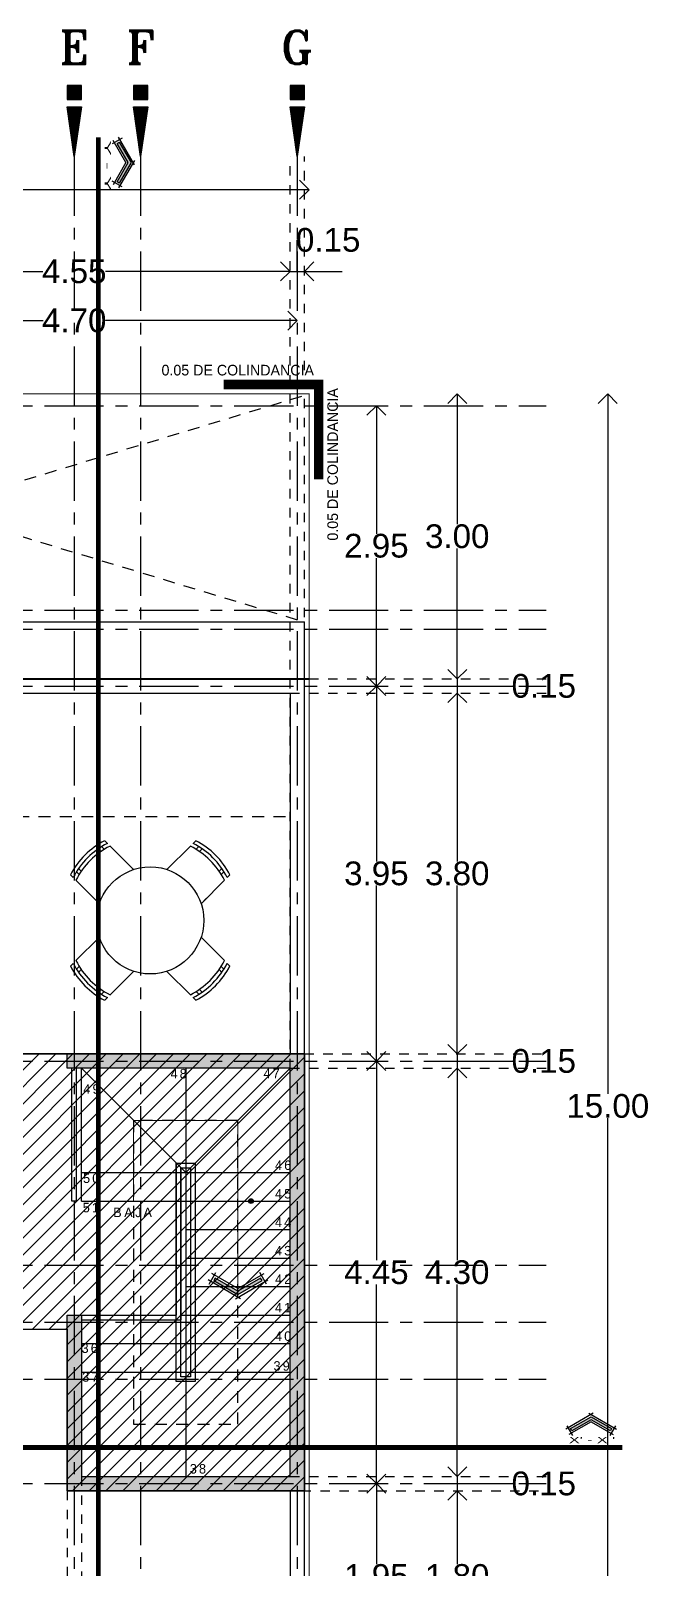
# Model space of a CAD drawing. Header units: metres. Extents: x -58 to 722, y -1100 to 345.
# Drawn here: x 118.73 to 125.24, y -491.55 to -475.36 of the extents above; entities that cross this region are included whole.
import ezdxf
from ezdxf.enums import TextEntityAlignment as Align

# ---------------------------------------------------------------- set-up
doc = ezdxf.new("R2010")
doc.units = ezdxf.units.M
doc.header["$MEASUREMENT"] = 0
for name, pattern in [('ACAD_ISO07W100', [3, 0, -3]), ('CENTER2', [1.125, 0.75, -0.125, 0.125, -0.125]), ('CENTERX2', [4, 2.5, -0.5, 0.5, -0.5]), ('HIDDEN2', [0.1875, 0.125, -0.0625])]:
    doc.linetypes.add(name, pattern=pattern)
doc.layers.get('0').update_dxf_attribs({"color": 255})
doc.layers.get('DEFPOINTS').update_dxf_attribs({"color": 250})
for name, color, linetype in [('FSR_ARQ_001TERRENO', 8, 'Continuous'), ('FSR_ARQ_003RELLENODEMUROS', 251, 'Continuous'), ('FSR_ARQ_007PROYECCIONES', 200, 'HIDDEN2'), ('FSR_ARQ_008MOBILIARIO', 115, 'Continuous'), ('FSR_ARQ_009ESCALERA', 40, 'Continuous'), ('FSR_ARQ_010MUROBAJO', 33, 'Continuous'), ('FSR_ARQ_014TEXTOS', 142, 'Continuous'), ('FSR_ARQ_015COTAS', 125, 'Continuous'), ('FSR_ARQ_016EJES', 135, 'CENTER2'), ('FSR_ARQ_017EJESTEXT', 135, 'Continuous'), ('FSR_ARQ_019INDICADORES', 65, 'Continuous'), ('FSR_ARQ_022AREAS', 110, 'Continuous'), ('FSR_ARQ_024LINEACORTE', 10, 'Continuous'), ('FSR_ARQ_025RESTRI', 140, 'Continuous'), ('MOBILIARIO', 125, 'Continuous'), ('TEXTOS', 7, 'Continuous')]:
    doc.layers.add(name, color=color, linetype=linetype)
doc.layers.add('FSR_ARQ_002MURO', color=150, linetype='Continuous', lineweight=30)
doc.styles.add('Arial', font='arial.ttf')
doc.styles.add('ESPACIOS', font='GOTHIC.TTF')
doc.styles.add('ROMANT', font='romant.shx')
doc.styles.add('style1', font='arial.ttf')
doc.dimstyles.new('PP_PACO', dxfattribs={"dimtxt": 0.18, "dimasz": 0.075, "dimexe": 0.075, "dimexo": 0, "dimgap": 0, "dimtad": 0, "dimtih": 1, "dimtoh": 1, "dimzin": 1, "dimdsep": 46, "dimtxsty": 'style1', "dimcen": 0.15, "dimse1": 1, "dimse2": 1, "dimclrd": 256, "dimclre": 256, "dimadec": 0, "dimazin": 0, "dimtfac": 1, "dimtmove": 0, "dimatfit": 3, "dimfxl": 0.075, "dimarcsym": 0})

# ---------------------------------------------------------------- blocks, each defined once
blk = doc.blocks.new('Flecha_1')
blk.add_hatch(color=256).paths.add_polyline_path([(0, 0.00076), (0.00304, -0.001), (0.00285, -0.00132), (0, 0.00032), (-0.00285, -0.00132), (-0.00304, -0.001)])
for p, q in [((0.00032, 0.00127), (-0.00375, -0.00108)), ((0, 0), (-0.00328, -0.00189)), ((-0.00032, 0.00127), (0.00375, -0.00108)), ((0, 0), (0.00328, -0.00189)), ((-0.00361, -0.00057), (-0.00277, -0.00203)), ((0.00361, -0.00057), (0.00277, -0.00203))]:
    blk.add_line(p, q)
blk.add_lwpolyline([(0, 0.00076), (0.00304, -0.001), (0.00285, -0.00132), (0, 0.00032), (-0.00285, -0.00132), (-0.00304, -0.001)], close=True)
blk = doc.blocks.new('Di-p0101')
at = {"const_width": 0.2}
blk.add_lwpolyline([(0, 0.8), (0, 1)], dxfattribs=at)
for points in [[(0.1, 1), (0.1, 0.8), (-0.1, 0.8), (-0.1, 1)], [(0, 0), (0.1, 0.7), (-0.1, 0.7)]]:
    blk.add_lwpolyline(points, close=True)
blk.add_lwpolyline([(0, 0, 0, 0.2, 0), (0, 0.7, 0.2, 0.2, 0)], format="xyseb")
at = {"style": 'ROMANT'}
blk.add_attdef('1', text='', height=0.6, dxfattribs=at).set_placement((0, 1.3), align=Align.CENTER)
blk = doc.blocks.new('_Open90')
at = {"color": 0, "linetype": 'ByBlock', "lineweight": -2}
for p, q in [((0, 0), (-1, 0)), ((-0.5, 0.5), (0, 0)), ((0, 0), (-0.5, -0.5))]:
    blk.add_line(p, q, dxfattribs=at)
blk = doc.blocks.new('*D553')
at = {"layer": 'DEFPOINTS', "color": 0, "ltscale": 0.005, "transparency": 16777216}
for p in [(121.538, -478.413), (121.538, -478.732), (116.838, -478.842)]:
    blk.add_point(p, dxfattribs=at)
at = {"layer": 'FSR_ARQ_015COTAS', "lineweight": -2, "ltscale": 0.005, "transparency": 16777216}
for p, q in [((117.038, -478.413), (118.859, -478.413)), ((121.338, -478.413), (119.518, -478.413))]:
    blk.add_line(p, q, dxfattribs=at)
at = {"layer": 'FSR_ARQ_015COTAS', "lineweight": -2, "ltscale": 0.005, "transparency": 16777216, "xscale": 0.2, "yscale": 0.2, "zscale": 0.2, "rotation": 180}
blk.add_blockref('_Open90', (116.838, -478.413), dxfattribs=at)
at = {"layer": 'FSR_ARQ_015COTAS', "lineweight": -2, "ltscale": 0.005, "transparency": 16777216, "xscale": 0.2, "yscale": 0.2, "zscale": 0.2}
blk.add_blockref('_Open90', (121.538, -478.413), dxfattribs=at)
at = {"layer": 'FSR_ARQ_015COTAS', "color": 0, "ltscale": 0.005, "transparency": 16777216, "insert": (119.188, -478.413), "char_height": 0.25, "attachment_point": 5, "style": 'style1'}
blk.add_mtext('4.70', dxfattribs=at)
blk = doc.blocks.new('*D557')
at = {"layer": 'DEFPOINTS', "color": 0, "ltscale": 0.005, "transparency": 16777216}
for p in [(121.463, -477.896), (121.463, -478.139), (116.913, -478.179)]:
    blk.add_point(p, dxfattribs=at)
at = {"layer": 'FSR_ARQ_015COTAS', "lineweight": -2, "ltscale": 0.005, "transparency": 16777216}
for p, q in [((117.113, -477.896), (118.858, -477.896)), ((121.263, -477.896), (119.519, -477.896))]:
    blk.add_line(p, q, dxfattribs=at)
at = {"layer": 'FSR_ARQ_015COTAS', "lineweight": -2, "ltscale": 0.005, "transparency": 16777216, "xscale": 0.2, "yscale": 0.2, "zscale": 0.2, "rotation": 180}
blk.add_blockref('_Open90', (116.913, -477.896), dxfattribs=at)
at = {"layer": 'FSR_ARQ_015COTAS', "lineweight": -2, "ltscale": 0.005, "transparency": 16777216, "xscale": 0.2, "yscale": 0.2, "zscale": 0.2}
blk.add_blockref('_Open90', (121.463, -477.896), dxfattribs=at)
at = {"layer": 'FSR_ARQ_015COTAS', "color": 0, "ltscale": 0.005, "transparency": 16777216, "insert": (119.188, -477.896), "char_height": 0.25, "attachment_point": 5, "style": 'style1'}
blk.add_mtext('4.55', dxfattribs=at)
blk = doc.blocks.new('*D558')
at = {"layer": 'DEFPOINTS', "color": 0, "ltscale": 0.005, "transparency": 16777216}
for p in [(121.613, -477.896), (121.463, -478.139), (121.613, -478.135)]:
    blk.add_point(p, dxfattribs=at)
at = {"layer": 'FSR_ARQ_015COTAS', "lineweight": -2, "ltscale": 0.005, "transparency": 16777216}
for p, q in [((121.538, -477.896), (121.538, -477.565)), ((121.263, -477.896), (121.063, -477.896)), ((121.463, -477.896), (121.613, -477.896)), ((121.463, -477.896), (121.613, -477.896)), ((121.813, -477.896), (122.013, -477.896))]:
    blk.add_line(p, q, dxfattribs=at)
at = {"layer": 'FSR_ARQ_015COTAS', "lineweight": -2, "ltscale": 0.005, "transparency": 16777216, "xscale": 0.2, "yscale": 0.2, "zscale": 0.2}
blk.add_blockref('_Open90', (121.463, -477.896), dxfattribs=at)
at = {"layer": 'FSR_ARQ_015COTAS', "lineweight": -2, "ltscale": 0.005, "transparency": 16777216, "xscale": 0.2, "yscale": 0.2, "zscale": 0.2, "rotation": 180}
blk.add_blockref('_Open90', (121.613, -477.896), dxfattribs=at)
at = {"layer": 'FSR_ARQ_015COTAS', "color": 0, "ltscale": 0.005, "transparency": 16777216, "insert": (121.864, -477.565), "char_height": 0.25, "attachment_point": 5, "style": 'style1'}
blk.add_mtext('0.15', dxfattribs=at)
blk = doc.blocks.new('*D559')
at = {"layer": 'DEFPOINTS', "color": 0, "ltscale": 0.005, "transparency": 16777216}
for p in [(121.663, -477.036), (113.663, -479.186), (121.663, -479.186)]:
    blk.add_point(p, dxfattribs=at)
at = {"layer": 'FSR_ARQ_015COTAS', "lineweight": -2, "ltscale": 0.005, "transparency": 16777216}
for p, q in [((113.863, -477.036), (117.339, -477.036)), ((121.463, -477.036), (117.988, -477.036))]:
    blk.add_line(p, q, dxfattribs=at)
at = {"layer": 'FSR_ARQ_015COTAS', "lineweight": -2, "ltscale": 0.005, "transparency": 16777216, "xscale": 0.2, "yscale": 0.2, "zscale": 0.2, "rotation": 180}
blk.add_blockref('_Open90', (113.663, -477.036), dxfattribs=at)
at = {"layer": 'FSR_ARQ_015COTAS', "lineweight": -2, "ltscale": 0.005, "transparency": 16777216, "xscale": 0.2, "yscale": 0.2, "zscale": 0.2}
blk.add_blockref('_Open90', (121.663, -477.036), dxfattribs=at)
at = {"layer": 'FSR_ARQ_015COTAS', "color": 0, "ltscale": 0.005, "transparency": 16777216, "insert": (117.663, -477.036), "char_height": 0.25, "attachment_point": 5, "style": 'style1'}
blk.add_mtext('8.00', dxfattribs=at)
blk = doc.blocks.new('*D560')
at = {"layer": 'DEFPOINTS', "color": 0, "ltscale": 0.005, "transparency": 16777216}
for p in [(122.168, -479.311), (122.168, -482.262), (122.372, -482.262)]:
    blk.add_point(p, dxfattribs=at)
at = {"layer": 'FSR_ARQ_015COTAS', "lineweight": -2, "ltscale": 0.005, "transparency": 16777216}
for p, q in [((122.372, -479.511), (122.372, -480.659)), ((122.372, -482.062), (122.372, -480.914))]:
    blk.add_line(p, q, dxfattribs=at)
at = {"layer": 'FSR_ARQ_015COTAS', "lineweight": -2, "ltscale": 0.005, "transparency": 16777216, "xscale": 0.2, "yscale": 0.2, "zscale": 0.2}
for p, rotation in [((122.372, -479.311), 90), ((122.372, -482.262), 270)]:
    blk.add_blockref('_Open90', p, dxfattribs=dict(at, rotation=rotation))
at = {"layer": 'FSR_ARQ_015COTAS', "color": 0, "ltscale": 0.005, "transparency": 16777216, "insert": (122.372, -480.786), "char_height": 0.25, "attachment_point": 5, "style": 'style1'}
blk.add_mtext('2.95', dxfattribs=at)
blk = doc.blocks.new('*D561')
at = {"layer": 'DEFPOINTS', "color": 0, "ltscale": 0.005, "transparency": 16777216}
for p in [(122.168, -482.262), (122.044, -486.212), (122.372, -486.212)]:
    blk.add_point(p, dxfattribs=at)
at = {"layer": 'FSR_ARQ_015COTAS', "lineweight": -2, "ltscale": 0.005, "transparency": 16777216}
for p, q in [((122.372, -482.462), (122.372, -484.109)), ((122.372, -486.012), (122.372, -484.364))]:
    blk.add_line(p, q, dxfattribs=at)
at = {"layer": 'FSR_ARQ_015COTAS', "lineweight": -2, "ltscale": 0.005, "transparency": 16777216, "xscale": 0.2, "yscale": 0.2, "zscale": 0.2}
for p, rotation in [((122.372, -482.262), 90), ((122.372, -486.212), 270)]:
    blk.add_blockref('_Open90', p, dxfattribs=dict(at, rotation=rotation))
at = {"layer": 'FSR_ARQ_015COTAS', "color": 0, "ltscale": 0.005, "transparency": 16777216, "insert": (122.372, -484.237), "char_height": 0.25, "attachment_point": 5, "style": 'style1'}
blk.add_mtext('3.95', dxfattribs=at)
blk = doc.blocks.new('*D562')
at = {"layer": 'DEFPOINTS', "color": 0, "ltscale": 0.005, "transparency": 16777216}
for p in [(122.044, -486.212), (122.143, -490.662), (122.372, -490.662)]:
    blk.add_point(p, dxfattribs=at)
at = {"layer": 'FSR_ARQ_015COTAS', "lineweight": -2, "ltscale": 0.005, "transparency": 16777216}
for p, q in [((122.372, -486.412), (122.372, -488.309)), ((122.372, -490.462), (122.372, -488.564))]:
    blk.add_line(p, q, dxfattribs=at)
at = {"layer": 'FSR_ARQ_015COTAS', "lineweight": -2, "ltscale": 0.005, "transparency": 16777216, "xscale": 0.2, "yscale": 0.2, "zscale": 0.2}
for p, rotation in [((122.372, -486.212), 90), ((122.372, -490.662), 270)]:
    blk.add_blockref('_Open90', p, dxfattribs=dict(at, rotation=rotation))
at = {"layer": 'FSR_ARQ_015COTAS', "color": 0, "ltscale": 0.005, "transparency": 16777216, "insert": (122.372, -488.437), "char_height": 0.25, "attachment_point": 5, "style": 'style1'}
blk.add_mtext('4.45', dxfattribs=at)
blk = doc.blocks.new('*D563')
at = {"layer": 'DEFPOINTS', "color": 0, "ltscale": 0.005, "transparency": 16777216}
for p in [(122.143, -490.662), (121.987, -492.612), (122.372, -492.612)]:
    blk.add_point(p, dxfattribs=at)
at = {"layer": 'FSR_ARQ_015COTAS', "lineweight": -2, "ltscale": 0.005, "transparency": 16777216}
for p, q in [((122.372, -490.862), (122.372, -491.509)), ((122.372, -492.412), (122.372, -491.764))]:
    blk.add_line(p, q, dxfattribs=at)
at = {"layer": 'FSR_ARQ_015COTAS', "lineweight": -2, "ltscale": 0.005, "transparency": 16777216, "xscale": 0.2, "yscale": 0.2, "zscale": 0.2}
for p, rotation in [((122.372, -490.662), 90), ((122.372, -492.612), 270)]:
    blk.add_blockref('_Open90', p, dxfattribs=dict(at, rotation=rotation))
at = {"layer": 'FSR_ARQ_015COTAS', "color": 0, "ltscale": 0.005, "transparency": 16777216, "insert": (122.372, -491.637), "char_height": 0.25, "attachment_point": 5, "style": 'style1'}
blk.add_mtext('1.95', dxfattribs=at)
blk = doc.blocks.new('*D565')
at = {"layer": 'DEFPOINTS', "color": 0, "ltscale": 0.005, "transparency": 16777216}
for p in [(121.663, -479.186), (122.737, -482.187), (123.224, -482.187)]:
    blk.add_point(p, dxfattribs=at)
at = {"layer": 'FSR_ARQ_015COTAS', "lineweight": -2, "ltscale": 0.005, "transparency": 16777216}
for p, q in [((123.224, -479.386), (123.224, -480.559)), ((123.224, -481.987), (123.224, -480.814))]:
    blk.add_line(p, q, dxfattribs=at)
at = {"layer": 'FSR_ARQ_015COTAS', "lineweight": -2, "ltscale": 0.005, "transparency": 16777216, "xscale": 0.2, "yscale": 0.2, "zscale": 0.2}
for p, rotation in [((123.224, -479.186), 90), ((123.224, -482.187), 270)]:
    blk.add_blockref('_Open90', p, dxfattribs=dict(at, rotation=rotation))
at = {"layer": 'FSR_ARQ_015COTAS', "color": 0, "ltscale": 0.005, "transparency": 16777216, "insert": (123.224, -480.686), "char_height": 0.25, "attachment_point": 5, "style": 'style1'}
blk.add_mtext('3.00', dxfattribs=at)
blk = doc.blocks.new('*D566')
at = {"layer": 'DEFPOINTS', "color": 0, "ltscale": 0.005, "transparency": 16777216}
for p in [(122.737, -482.187), (122.975, -482.337), (123.224, -482.337)]:
    blk.add_point(p, dxfattribs=at)
at = {"layer": 'FSR_ARQ_015COTAS', "lineweight": -2, "ltscale": 0.005, "transparency": 16777216}
for p, q in [((123.224, -481.987), (123.224, -481.787)), ((123.224, -482.187), (123.224, -482.337)), ((123.224, -482.187), (123.224, -482.337)), ((123.224, -482.262), (123.81, -482.262)), ((123.224, -482.537), (123.224, -482.737))]:
    blk.add_line(p, q, dxfattribs=at)
at = {"layer": 'FSR_ARQ_015COTAS', "lineweight": -2, "ltscale": 0.005, "transparency": 16777216, "xscale": 0.2, "yscale": 0.2, "zscale": 0.2}
for p, rotation in [((123.224, -482.187), 270), ((123.224, -482.337), 90)]:
    blk.add_blockref('_Open90', p, dxfattribs=dict(at, rotation=rotation))
at = {"layer": 'FSR_ARQ_015COTAS', "color": 0, "ltscale": 0.005, "transparency": 16777216, "insert": (124.136, -482.262), "char_height": 0.25, "attachment_point": 5, "style": 'style1'}
blk.add_mtext('0.15', dxfattribs=at)
blk = doc.blocks.new('*D567')
at = {"layer": 'DEFPOINTS', "color": 0, "ltscale": 0.005, "transparency": 16777216}
for p in [(122.975, -482.337), (122.799, -486.137), (123.224, -486.137)]:
    blk.add_point(p, dxfattribs=at)
at = {"layer": 'FSR_ARQ_015COTAS', "lineweight": -2, "ltscale": 0.005, "transparency": 16777216}
for p, q in [((123.224, -482.537), (123.224, -484.109)), ((123.224, -485.937), (123.224, -484.364))]:
    blk.add_line(p, q, dxfattribs=at)
at = {"layer": 'FSR_ARQ_015COTAS', "lineweight": -2, "ltscale": 0.005, "transparency": 16777216, "xscale": 0.2, "yscale": 0.2, "zscale": 0.2}
for p, rotation in [((123.224, -482.337), 90), ((123.224, -486.137), 270)]:
    blk.add_blockref('_Open90', p, dxfattribs=dict(at, rotation=rotation))
at = {"layer": 'FSR_ARQ_015COTAS', "color": 0, "ltscale": 0.005, "transparency": 16777216, "insert": (123.224, -484.237), "char_height": 0.25, "attachment_point": 5, "style": 'style1'}
blk.add_mtext('3.80', dxfattribs=at)
blk = doc.blocks.new('*D568')
at = {"layer": 'DEFPOINTS', "color": 0, "ltscale": 0.005, "transparency": 16777216}
for p in [(122.799, -486.137), (122.799, -486.287), (123.224, -486.287)]:
    blk.add_point(p, dxfattribs=at)
at = {"layer": 'FSR_ARQ_015COTAS', "lineweight": -2, "ltscale": 0.005, "transparency": 16777216}
for p, q in [((123.224, -485.937), (123.224, -485.737)), ((123.224, -486.137), (123.224, -486.287)), ((123.224, -486.137), (123.224, -486.287)), ((123.224, -486.212), (123.81, -486.212)), ((123.224, -486.487), (123.224, -486.687))]:
    blk.add_line(p, q, dxfattribs=at)
at = {"layer": 'FSR_ARQ_015COTAS', "lineweight": -2, "ltscale": 0.005, "transparency": 16777216, "xscale": 0.2, "yscale": 0.2, "zscale": 0.2}
for p, rotation in [((123.224, -486.137), 270), ((123.224, -486.287), 90)]:
    blk.add_blockref('_Open90', p, dxfattribs=dict(at, rotation=rotation))
at = {"layer": 'FSR_ARQ_015COTAS', "color": 0, "ltscale": 0.005, "transparency": 16777216, "insert": (124.136, -486.212), "char_height": 0.25, "attachment_point": 5, "style": 'style1'}
blk.add_mtext('0.15', dxfattribs=at)
blk = doc.blocks.new('*D569')
at = {"layer": 'DEFPOINTS', "color": 0, "ltscale": 0.005, "transparency": 16777216}
for p in [(122.799, -486.287), (122.934, -490.587), (123.224, -490.587)]:
    blk.add_point(p, dxfattribs=at)
at = {"layer": 'FSR_ARQ_015COTAS', "lineweight": -2, "ltscale": 0.005, "transparency": 16777216}
for p, q in [((123.224, -486.487), (123.224, -488.309)), ((123.224, -490.387), (123.224, -488.564))]:
    blk.add_line(p, q, dxfattribs=at)
at = {"layer": 'FSR_ARQ_015COTAS', "lineweight": -2, "ltscale": 0.005, "transparency": 16777216, "xscale": 0.2, "yscale": 0.2, "zscale": 0.2}
for p, rotation in [((123.224, -486.287), 90), ((123.224, -490.587), 270)]:
    blk.add_blockref('_Open90', p, dxfattribs=dict(at, rotation=rotation))
at = {"layer": 'FSR_ARQ_015COTAS', "color": 0, "ltscale": 0.005, "transparency": 16777216, "insert": (123.224, -488.437), "char_height": 0.25, "attachment_point": 5, "style": 'style1'}
blk.add_mtext('4.30', dxfattribs=at)
blk = doc.blocks.new('*D570')
at = {"layer": 'DEFPOINTS', "color": 0, "ltscale": 0.005, "transparency": 16777216}
for p in [(122.934, -490.587), (122.947, -490.737), (123.224, -490.737)]:
    blk.add_point(p, dxfattribs=at)
at = {"layer": 'FSR_ARQ_015COTAS', "lineweight": -2, "ltscale": 0.005, "transparency": 16777216}
for p, q in [((123.224, -490.387), (123.224, -490.187)), ((123.224, -490.587), (123.224, -490.737)), ((123.224, -490.587), (123.224, -490.737)), ((123.224, -490.662), (123.81, -490.662)), ((123.224, -490.937), (123.224, -491.137))]:
    blk.add_line(p, q, dxfattribs=at)
at = {"layer": 'FSR_ARQ_015COTAS', "lineweight": -2, "ltscale": 0.005, "transparency": 16777216, "xscale": 0.2, "yscale": 0.2, "zscale": 0.2}
for p, rotation in [((123.224, -490.587), 270), ((123.224, -490.737), 90)]:
    blk.add_blockref('_Open90', p, dxfattribs=dict(at, rotation=rotation))
at = {"layer": 'FSR_ARQ_015COTAS', "color": 0, "ltscale": 0.005, "transparency": 16777216, "insert": (124.136, -490.662), "char_height": 0.25, "attachment_point": 5, "style": 'style1'}
blk.add_mtext('0.15', dxfattribs=at)
blk = doc.blocks.new('*D571')
at = {"layer": 'DEFPOINTS', "color": 0, "ltscale": 0.005, "transparency": 16777216}
for p in [(122.947, -490.737), (122.96, -492.537), (123.224, -492.537)]:
    blk.add_point(p, dxfattribs=at)
at = {"layer": 'FSR_ARQ_015COTAS', "lineweight": -2, "ltscale": 0.005, "transparency": 16777216}
for p, q in [((123.224, -490.937), (123.224, -491.509)), ((123.224, -492.337), (123.224, -491.764))]:
    blk.add_line(p, q, dxfattribs=at)
at = {"layer": 'FSR_ARQ_015COTAS', "lineweight": -2, "ltscale": 0.005, "transparency": 16777216, "xscale": 0.2, "yscale": 0.2, "zscale": 0.2}
for p, rotation in [((123.224, -490.737), 90), ((123.224, -492.537), 270)]:
    blk.add_blockref('_Open90', p, dxfattribs=dict(at, rotation=rotation))
at = {"layer": 'FSR_ARQ_015COTAS', "color": 0, "ltscale": 0.005, "transparency": 16777216, "insert": (123.224, -491.637), "char_height": 0.25, "attachment_point": 5, "style": 'style1'}
blk.add_mtext('1.80', dxfattribs=at)
blk = doc.blocks.new('*D574')
at = {"layer": 'DEFPOINTS', "color": 0, "ltscale": 0.005, "transparency": 16777216}
for p in [(121.663, -479.186), (121.663, -494.186), (124.811, -494.186)]:
    blk.add_point(p, dxfattribs=at)
at = {"layer": 'FSR_ARQ_015COTAS', "lineweight": -2, "ltscale": 0.005, "transparency": 16777216}
for p, q in [((124.811, -479.386), (124.811, -486.558)), ((124.811, -493.986), (124.811, -486.814))]:
    blk.add_line(p, q, dxfattribs=at)
at = {"layer": 'FSR_ARQ_015COTAS', "lineweight": -2, "ltscale": 0.005, "transparency": 16777216, "xscale": 0.2, "yscale": 0.2, "zscale": 0.2}
for p, rotation in [((124.811, -479.186), 90), ((124.811, -494.186), 270)]:
    blk.add_blockref('_Open90', p, dxfattribs=dict(at, rotation=rotation))
at = {"layer": 'FSR_ARQ_015COTAS', "color": 0, "ltscale": 0.005, "transparency": 16777216, "insert": (124.811, -486.686), "char_height": 0.25, "attachment_point": 5, "style": 'style1'}
blk.add_mtext('15.00', dxfattribs=at)
blk = doc.blocks.new('Acceso')
at = {"xscale": 2.4, "yscale": 2.4, "zscale": 2.4}
blk.add_blockref('Flecha_1', (0, -0.0026), dxfattribs=at)
at = {"style": 'Arial', "flags": 8}
for width, p, p2 in [(1.355995, (-0.009, -0.0102), (0.009, -0.0102)), (8.566837, (-0.009, -0.0132), (0.009, -0.0132))]:
    blk.add_attdef('A', text='', height=0.00225, dxfattribs=dict(at, width=width)).set_placement(p, p2, align=Align.FIT)

msp = doc.modelspace()

# ---------------------------------------------------------------- hatches: boundary and pattern name
at = {"layer": 'FSR_ARQ_003RELLENODEMUROS', "ltscale": 5}
h = msp.add_hatch(dxfattribs=at)
h.set_pattern_fill('DOTS', color=256, scale=0.25)
h.set_pattern_definition([(0, (195.33142, -440.040968), (0.0078125, 0.015625), [0, -0.015625])])
h.paths.add_polyline_path([(121.613, -486.137), (119.113, -486.137), (119.113, -486.287), (121.463, -486.287), (121.463, -490.587), (119.263, -490.587), (119.263, -488.887), (119.113, -488.887), (119.113, -490.737), (121.613, -490.737)])
at = {"layer": 'FSR_ARQ_022AREAS', "ltscale": 0.005}
h = msp.add_hatch(dxfattribs=at)
h.set_pattern_fill('ANSI31', color=256)
h.set_pattern_definition([(45, (32.5525, 0), (-0.088388348, 0.088388348), [])])
h.paths.add_polyline_path([(113.713, -486.137), (113.713, -489.037), (119.113, -489.037), (119.113, -490.737), (121.613, -490.737), (121.613, -486.137)])
at = {"layer": 'TEXTOS'}
h = msp.add_hatch(color=256, dxfattribs=at)
edge = h.paths.add_edge_path()
edge.add_arc((121.051, -487.687), 0.0252, 0, 360)

# ---------------------------------------------------------------- linework, layer by layer
at = {"layer": 'DEFPOINTS', "linetype": 'ACAD_ISO07W100', "ltscale": 0.005}
for p, q in [((121.463, -486.287), (121.463, -476.686)), ((121.613, -486.137), (121.613, -476.686)), ((121.463, -482.187), (124.163, -482.187)), ((121.463, -482.337), (124.163, -482.337)), ((121.613, -486.137), (124.163, -486.137)), ((121.463, -486.287), (124.163, -486.287)), ((119.263, -490.587), (119.263, -496.229)), ((121.463, -490.587), (124.163, -490.587)), ((119.113, -490.737), (119.113, -496.229)), ((121.582, -490.737), (124.163, -490.737))]:
    msp.add_line(p, q, dxfattribs=at)
at = {"layer": 'FSR_ARQ_001TERRENO', "const_width": 0.1}
msp.add_lwpolyline([(120.763, -479.086), (121.763, -479.086), (121.763, -480.086)], dxfattribs=at)
at = {"layer": 'FSR_ARQ_001TERRENO', "const_width": 0.01}
msp.add_lwpolyline([(113.663, -494.186), (113.663, -479.186), (121.663, -479.186), (121.663, -494.186)], close=True, dxfattribs=at)
at = {"layer": 'FSR_ARQ_002MURO'}
msp.add_lwpolyline([(119.113, -486.287), (119.113, -486.137), (121.613, -486.137), (121.613, -490.737), (119.113, -490.737), (119.113, -488.887), (119.263, -488.887), (119.263, -490.587), (121.463, -490.587), (121.463, -486.287)], close=True, dxfattribs=at)
at = {"layer": 'FSR_ARQ_007PROYECCIONES'}
for p, q in [((113.663, -479.186), (121.613, -481.587)), ((113.713, -481.587), (121.663, -479.186)), ((113.863, -483.637), (121.463, -483.637))]:
    msp.add_line(p, q, dxfattribs=at)
msp.add_lwpolyline([(119.813, -490.037), (120.913, -490.037), (120.913, -486.837), (119.813, -486.837)], close=True, dxfattribs=at)
at = {"layer": 'FSR_ARQ_008MOBILIARIO'}
for p, q in [((113.713, -481.587), (121.613, -481.587)), ((121.613, -482.187), (121.613, -481.587)), ((119.163, -487.687), (119.163, -486.287)), ((119.213, -487.687), (119.213, -486.287)), ((119.213, -487.687), (119.163, -487.687)), ((119.263, -488.887), (120.263, -488.887)), ((119.263, -488.937), (120.263, -488.937))]:
    msp.add_line(p, q, dxfattribs=at)
at = {"layer": 'FSR_ARQ_008MOBILIARIO', "ltscale": 5}
for p, q in [((119.442, -483.976), (119.471, -484.004)), ((119.505, -483.982), (119.477, -483.953)), ((119.537, -483.919), (119.509, -483.891)), ((119.565, -483.948), (119.813, -484.195)), ((120.412, -483.948), (120.165, -484.195)), ((120.469, -483.891), (120.441, -483.919)), ((120.473, -483.982), (120.501, -483.953)), ((120.535, -483.976), (120.507, -484.004)), ((119.177, -484.279), (119.149, -484.251)), ((119.205, -484.308), (119.453, -484.555)), ((119.24, -484.247), (119.211, -484.219)), ((119.234, -484.184), (119.262, -484.213)), ((120.772, -484.308), (120.525, -484.555)), ((120.744, -484.184), (120.715, -484.213)), ((120.738, -484.247), (120.766, -484.219)), ((120.829, -484.251), (120.801, -484.279)), ((120.583, -484.497), (120.525, -484.555)), ((119.205, -485.154), (119.453, -484.907)), ((120.772, -485.154), (120.525, -484.907)), ((119.149, -485.211), (119.177, -485.183)), ((119.24, -485.215), (119.211, -485.243)), ((119.234, -485.278), (119.262, -485.249)), ((119.565, -485.514), (119.813, -485.267)), ((120.412, -485.514), (120.165, -485.267)), ((120.744, -485.278), (120.715, -485.249)), ((120.738, -485.215), (120.766, -485.243)), ((120.829, -485.211), (120.801, -485.183)), ((119.442, -485.486), (119.471, -485.458)), ((119.505, -485.48), (119.477, -485.509)), ((119.509, -485.571), (119.537, -485.543)), ((120.469, -485.571), (120.441, -485.543)), ((120.473, -485.48), (120.501, -485.509)), ((120.535, -485.486), (120.507, -485.458))]:
    msp.add_line(p, q, dxfattribs=at)
at = {"layer": 'FSR_ARQ_008MOBILIARIO'}
for points in [[(120.263, -487.287), (120.463, -487.287), (120.463, -489.587), (120.263, -489.587)], [(120.313, -487.337), (120.413, -487.337), (120.413, -489.537), (120.313, -489.537)]]:
    msp.add_lwpolyline(points, close=True, dxfattribs=at)
at = {"layer": 'FSR_ARQ_008MOBILIARIO', "ltscale": 5}
msp.add_circle((119.989, -484.731), 0.564, dxfattribs=at)
for centre, start, end in [((119.884, -484.627), 117.0547, 152.9453), ((119.913, -484.655), 117.0547, 152.9453), ((119.941, -484.683), 117.0547, 152.9453), ((120.036, -484.683), 27.0547, 62.9453), ((120.065, -484.655), 27.0547, 62.9453), ((120.093, -484.627), 27.0547, 62.9453), ((119.884, -484.835), 207.0547, 242.9453), ((119.913, -484.807), 207.0547, 242.9453), ((119.941, -484.778), 207.0547, 242.9453), ((120.036, -484.778), 297.0547, 332.9453), ((120.065, -484.807), 297.0547, 332.9453), ((120.093, -484.835), 297.0547, 332.9453)]:
    msp.add_arc(centre, 0.826, start, end, dxfattribs=at)
at = {"layer": 'FSR_ARQ_009ESCALERA'}
for p, q in [((116.913, -486.137), (119.113, -486.137)), ((120.363, -487.387), (119.263, -486.287)), ((119.263, -487.687), (119.263, -486.287)), ((120.363, -486.287), (120.363, -487.387)), ((120.363, -487.387), (121.463, -486.287)), ((119.263, -487.387), (120.363, -487.387)), ((120.363, -487.387), (121.463, -487.387)), ((120.363, -487.387), (120.363, -489.487)), ((119.263, -487.687), (120.363, -487.687)), ((120.363, -487.687), (121.463, -487.687)), ((120.363, -487.987), (121.463, -487.987)), ((120.363, -488.287), (121.463, -488.287)), ((120.363, -488.587), (121.463, -488.587)), ((120.363, -488.887), (121.463, -488.887)), ((116.913, -489.037), (119.113, -489.037)), ((119.263, -489.187), (120.363, -489.187)), ((120.363, -489.187), (121.463, -489.187)), ((119.263, -489.487), (120.363, -489.487)), ((120.363, -489.487), (120.363, -490.587)), ((120.363, -489.487), (121.463, -489.487))]:
    msp.add_line(p, q, dxfattribs=at)
at = {"layer": 'FSR_ARQ_010MUROBAJO'}
for p, q in [((121.613, -482.187), (113.713, -482.187)), ((121.613, -486.137), (121.613, -482.187)), ((113.863, -482.337), (121.463, -482.337)), ((121.463, -482.337), (121.463, -486.137)), ((121.463, -486.137), (121.613, -486.137))]:
    msp.add_line(p, q, dxfattribs=at)
msp.add_lwpolyline([(121.613, -490.737), (121.463, -490.737), (121.463, -492.537), (113.863, -492.537), (113.863, -489.037), (113.713, -489.037), (113.713, -492.687), (121.613, -492.687)], close=True, dxfattribs=at)
at = {"layer": 'FSR_ARQ_016EJES', "linetype": 'CENTERX2', "ltscale": 0.25}
for p, q in [((119.188, -476.686), (119.188, -496.229)), ((119.888, -476.686), (119.888, -496.229)), ((121.538, -476.686), (121.538, -496.229)), ((109.873, -479.311), (124.163, -479.311)), ((109.873, -481.462), (124.163, -481.462)), ((109.873, -481.662), (124.163, -481.662)), ((109.873, -482.262), (124.163, -482.262)), ((109.873, -486.212), (124.163, -486.212)), ((109.873, -488.362), (124.163, -488.362)), ((109.873, -488.962), (124.163, -488.962)), ((109.873, -489.562), (124.163, -489.562)), ((109.873, -490.662), (124.163, -490.662))]:
    msp.add_line(p, q, dxfattribs=at)
at = {"layer": 'FSR_ARQ_019INDICADORES', "ltscale": 0.01, "const_width": 0.01}
msp.add_lwpolyline([(119.813, -487.687), (119.813, -486.837), (120.913, -486.837), (120.913, -488.658)], dxfattribs=at)
at = {"layer": 'FSR_ARQ_022AREAS', "ltscale": 0.005}
msp.add_lwpolyline([(113.713, -486.137), (113.713, -489.037), (119.113, -489.037), (119.113, -490.737), (121.613, -490.737), (121.613, -486.137), (113.713, -486.137)], dxfattribs=at)
at = {"layer": 'FSR_ARQ_024LINEACORTE', "linetype": 'CENTER2', "const_width": 0.05}
for points in [[(119.442, -496.51), (119.442, -476.484)], [(108.645, -490.282), (124.964, -490.282)]]:
    msp.add_lwpolyline(points, dxfattribs=at)
at = {"layer": 'FSR_ARQ_025RESTRI', "linetype": 'HIDDEN2', "ltscale": 2.5, "const_width": 0.02, "flags": 128}
msp.add_lwpolyline([(113.663, -482.187), (121.663, -482.187)], dxfattribs=at)
at = {"layer": 'MOBILIARIO'}
for p, q in [((119.163, -487.687), (119.163, -486.287)), ((119.213, -487.687), (119.213, -486.287)), ((120.263, -487.287), (120.263, -488.887)), ((120.263, -487.287), (120.463, -487.287)), ((120.313, -487.337), (120.313, -488.937)), ((120.313, -487.337), (120.413, -487.337)), ((120.413, -487.337), (120.413, -489.487)), ((120.463, -487.287), (120.463, -489.487)), ((119.213, -487.687), (119.163, -487.687)), ((119.263, -488.887), (120.263, -488.887)), ((119.263, -488.937), (120.313, -488.937)), ((120.313, -488.887), (120.363, -488.887))]:
    msp.add_line(p, q, dxfattribs=at)
at = {"layer": 'TEXTOS'}
msp.add_circle((121.051, -487.687), 0.0252, dxfattribs=at)

# ---------------------------------------------------------------- block references
at = {"layer": 'FSR_ARQ_017EJESTEXT', "lineweight": 0}
ref = msp.add_blockref('Di-p0101', (119.188, -476.686), dxfattribs=dict(at, xscale=-0.75, yscale=0.75, zscale=0.75))
ref.add_attrib('1', 'E', dxfattribs={"layer": '0', "height": 0.35, "style": 'ROMANT'}).set_placement((119.188, -475.711), align=Align.CENTER)
ref = msp.add_blockref('Di-p0101', (119.888, -476.686), dxfattribs=dict(at, xscale=-0.75, yscale=0.75, zscale=0.75))
ref.add_attrib('1', 'F', dxfattribs={"layer": '0', "height": 0.35, "style": 'ROMANT'}).set_placement((119.888, -475.711), align=Align.CENTER)
ref = msp.add_blockref('Di-p0101', (121.538, -476.686), dxfattribs=dict(at, xscale=-0.75, yscale=0.75, zscale=0.75))
ref.add_attrib('1', 'G', dxfattribs={"layer": '0', "height": 0.35, "style": 'ROMANT'}).set_placement((121.538, -475.711), align=Align.CENTER)
at = {"layer": 'FSR_ARQ_019INDICADORES', "ltscale": 0.01, "xscale": -83.80426795947984, "yscale": 83.80426795947984, "zscale": 83.80426795947984, "rotation": 179.9999999999993}
msp.add_blockref('Flecha_1', (120.913, -488.608), dxfattribs=at)
at = {"layer": 'FSR_ARQ_024LINEACORTE', "linetype": 'CENTER2'}
ref = msp.add_blockref('Acceso', (119.81, -476.75), dxfattribs=dict(at, xscale=29.61699996122224, yscale=29.61699996122224, zscale=29.61699996122224, rotation=270))
ref.add_attrib('A', 'Y - Y', dxfattribs={"layer": '0', "height": 0.0666, "rotation": 270, "style": 'Arial', "width": 2.57645}).set_placement((119.508, -476.517), (119.508, -477.05), align=Align.FIT)
ref = msp.add_blockref('Acceso', (124.635, -489.935), dxfattribs=dict(at, xscale=29.61699996122224, yscale=29.61699996122224, zscale=29.61699996122224))
ref.add_attrib('A', "X' - X ' ", dxfattribs={"layer": '0', "height": 0.0666, "style": 'Arial', "width": 1.812114}).set_placement((124.402, -490.237), (124.935, -490.237), align=Align.FIT)

# ---------------------------------------------------------------- texts
at = {"layer": 'FSR_ARQ_014TEXTOS', "style": 'ESPACIOS'}
for s, width, gutter_width, insert, char_height, attachment_point in [('0.05 DE COLINDANCIA', 3.09515, 0.525, (120.108, -478.993), 0.112, 7), ('{\\T1.3;48}', 0.87446, 0.75, (120.203, -486.295), 0.1, 1), ('{\\T1.3;47}', 0.87446, 0.75, (121.182, -486.293), 0.1, 1), ('{\\T1.3;49}', 0.87446, 0.75, (119.284, -486.456), 0.1, 1), ('{\\T1.3;46}', 0.87446, 0.75, (121.304, -487.259), 0.1, 1), ('{\\T1.3;50}', 0.87446, 0.75, (119.281, -487.396), 0.1, 1), ('{\\T1.3;51}', 0.87446, 0.75, (119.278, -487.705), 0.1, 1), ('{\\T1.3;45}', 0.87446, 0.75, (121.304, -487.559), 0.1, 1), ('\\pxqc;{\\T1.3;BAJA}', 0.87446, 0.75, (119.379, -487.756), 0.1, 1), ('{\\T1.3;44}', 0.87446, 0.75, (121.304, -487.859), 0.1, 1), ('{\\T1.3;43}', 0.87446, 0.75, (121.304, -488.159), 0.1, 1), ('{\\T1.3;42}', 0.87446, 0.75, (121.304, -488.459), 0.1, 1), ('{\\T1.3;41}', 0.87446, 0.75, (121.304, -488.759), 0.1, 1), ('{\\T1.3;40}', 0.87446, 0.75, (121.304, -489.059), 0.1, 1), ('{\\T1.3;36}', 0.87446, 0.75, (119.265, -489.186), 0.1, 1), ('{\\T1.3;37}', 0.87446, 0.75, (119.272, -489.489), 0.1, 1), ('{\\T1.3;39}', 0.87446, 0.75, (121.288, -489.373), 0.1, 1), ('{\\T1.3;38}', 0.87446, 0.75, (120.406, -490.456), 0.1, 1)]:
    msp.add_mtext_dynamic_manual_height_columns(s, width=width, gutter_width=gutter_width, heights=[0], dxfattribs=dict(at, insert=insert, char_height=char_height, attachment_point=attachment_point))
at = {"layer": 'FSR_ARQ_014TEXTOS', "insert": (121.969, -480.731), "char_height": 0.112, "attachment_point": 7, "rotation": 90, "style": 'ESPACIOS'}
msp.add_mtext_dynamic_manual_height_columns('0.05 DE COLINDANCIA', width=3.09515, gutter_width=0.525, heights=[0], dxfattribs=at)

# ---------------------------------------------------------------- dimensions: what is measured, and where the dimension line sits
at = {"layer": 'FSR_ARQ_015COTAS', "ltscale": 0.005}
for base, p1, p2, picture, middle in [((121.663, -477.036), (113.663, -479.186), (121.663, -479.186), '*D559', (117.663, -477.036)), ((121.613, -477.896), (121.463, -478.139), (121.613, -478.135), '*D558', (121.538, -477.565)), ((121.463, -477.896), (116.913, -478.179), (121.463, -478.139), '*D557', (119.188, -477.896)), ((121.538, -478.413), (116.838, -478.842), (121.538, -478.732), '*D553', (119.188, -478.413))]:
    dim = msp.add_linear_dim(base=base, p1=p1, p2=p2, dimstyle='PP_PACO', override={"dimtxt": 0.25, "dimasz": 0.2, "dimblk1": 'Open90', "dimblk2": 'Open90', "dimsah": 1, "dimtmove": 1, "dimfxlon": 1}, dxfattribs=at)
    dim.commit()
    dim.dimension.update_dxf_attribs({"geometry": picture, "text_midpoint": middle})
for base, p1, p2, picture, middle in [((123.224, -482.187), (121.663, -479.186), (122.737, -482.187), '*D565', (123.224, -480.686)), ((124.811, -494.186), (121.663, -479.186), (121.663, -494.186), '*D574', (124.811, -486.686)), ((122.372, -482.262), (122.168, -479.311), (122.168, -482.262), '*D560', (122.372, -480.786)), ((123.224, -482.337), (122.737, -482.187), (122.975, -482.337), '*D566', (123.81, -482.262)), ((122.372, -486.212), (122.168, -482.262), (122.044, -486.212), '*D561', (122.372, -484.237)), ((123.224, -486.137), (122.975, -482.337), (122.799, -486.137), '*D567', (123.224, -484.237)), ((123.224, -486.287), (122.799, -486.137), (122.799, -486.287), '*D568', (123.81, -486.212)), ((122.372, -490.662), (122.044, -486.212), (122.143, -490.662), '*D562', (122.372, -488.437)), ((123.224, -490.587), (122.799, -486.287), (122.934, -490.587), '*D569', (123.224, -488.437)), ((123.224, -490.737), (122.934, -490.587), (122.947, -490.737), '*D570', (123.81, -490.662)), ((122.372, -492.612), (122.143, -490.662), (121.987, -492.612), '*D563', (122.372, -491.637)), ((123.224, -492.537), (122.947, -490.737), (122.96, -492.537), '*D571', (123.224, -491.637))]:
    dim = msp.add_linear_dim(base=base, p1=p1, p2=p2, angle=90, dimstyle='PP_PACO', override={"dimtxt": 0.25, "dimasz": 0.2, "dimblk1": 'Open90', "dimblk2": 'Open90', "dimsah": 1, "dimtmove": 1, "dimfxlon": 1}, dxfattribs=at)
    dim.commit()
    dim.dimension.update_dxf_attribs({"geometry": picture, "text_midpoint": middle})

doc.saveas('drawing.dxf')
